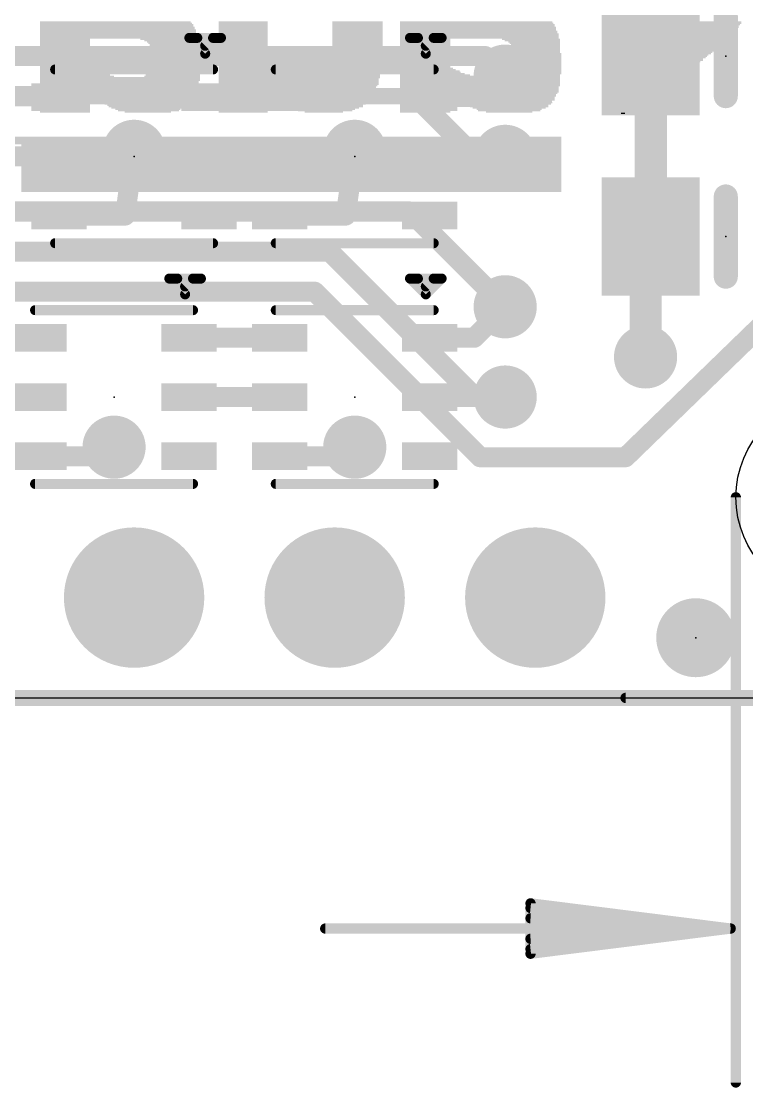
# Model space of a CAD drawing. Extents: x -6 to 62.2, y -4.9 to 32.6.
# Drawn here: x 37.94 to 47.13, y -4.94 to 8.57 of the extents above; entities that cross this region are included whole.
import ezdxf

# ---------------------------------------------------------------- set-up
doc = ezdxf.new("R2010")
doc.units = 0
for name, color, linetype in [('1', 12, 'CONTINUOUS'), ('16', 132, 'CONTINUOUS'), ('17', 110, 'CONTINUOUS'), ('18', 110, 'CONTINUOUS'), ('20', 53, 'CONTINUOUS'), ('21', 40, 'CONTINUOUS'), ('22', 6, 'CONTINUOUS'), ('23', 53, 'CONTINUOUS'), ('47', 253, 'CONTINUOUS')]:
    doc.layers.add(name, color=color, linetype=linetype)

# ---------------------------------------------------------------- blocks, each defined once
blk = doc.blocks.new('RECT')
blk.add_solid([(-0.5, -0.5), (0.5, -0.5), (-0.5, 0.5), (0.5, 0.5)])
blk = doc.blocks.new('PIE')
at = {"const_width": 0.5}
blk.add_lwpolyline([(0, -0.25, 1), (0, 0.25, 1), (0, -0.25)], format="xyb", dxfattribs=at)
blk = doc.blocks.new('ROUNDP')
at = {"const_width": 0.5}
blk.add_lwpolyline([(0, -0.25, 1), (0, 0.25, 1), (0, -0.25)], format="xyb", dxfattribs=at)
blk = doc.blocks.new('ROUNDV')
at = {"const_width": 0.5}
blk.add_lwpolyline([(0, -0.25, 1), (0, 0.25, 1), (0, -0.25)], format="xyb", dxfattribs=at)

msp = doc.modelspace()

# ---------------------------------------------------------------- linework, layer by layer
at = {"layer": '1'}
for points, const_width in [([(45.956, 10.625), (45.913, 8.128)], 0.254), ([(45.913, 8.128), (45.913, 5.842)], 0.4064), ([(44.069, 7.874), (43.803, 7.608)], 0.254), ([(38.354, 7.62), (37.018, 7.62)], 0.254), ([(38.354, 7.608), (38.354, 7.62)], 0.254), ([(38.42, 7.608), (38.354, 7.608)], 0.254), ([(40.32, 7.608), (41.214, 7.608)], 0.254), ([(43.803, 7.608), (43.114, 7.608)], 0.254), ([(39.255, 6.108), (39.37, 6.9215)], 0.254), ([(42.049, 6.108), (42.164, 6.9215)], 0.254), ([(38.42, 6.858), (37.018, 6.858)], 0.254), ([(41.214, 6.858), (40.32, 6.858)], 0.254), ([(44.069, 6.858), (43.114, 6.858)], 0.254), ([(38.42, 6.108), (39.255, 6.108)], 0.254), ([(41.214, 6.108), (42.049, 6.108)], 0.254), ([(45.913, 5.842), (45.847, 5.776)], 0.4064), ([(45.847, 5.776), (45.847, 4.318)], 0.4064), ([(44.069, 4.953), (43.676, 4.56)], 0.254), ([(37.018, 4.56), (38.166, 4.56)], 0.254), ([(41.214, 4.56), (40.066, 4.56)], 0.254), ([(43.676, 4.56), (43.114, 4.56)], 0.254), ([(38.166, 3.81), (37.018, 3.81)], 0.254), ([(40.066, 3.81), (41.214, 3.81)], 0.254), ([(44.069, 3.81), (43.114, 3.81)], 0.254), ([(39.001, 3.06), (39.116, 3.175)], 0.254), ([(42.049, 3.06), (42.164, 3.175)], 0.254), ([(38.166, 3.06), (39.001, 3.06)], 0.254), ([(41.214, 3.06), (42.049, 3.06)], 0.254), ([(0, 0), (50.8, 0)], 0.2032)]:
    msp.add_lwpolyline(points, dxfattribs=dict(at, const_width=const_width))
for points, const_width in [([(46.0146, 8.128, 1), (45.8114, 8.128)], 0.2032), ([(45.8495, 8.1291, 1), (45.9765, 8.1269)], 0.127), ([(44.1139, 7.8291, 1), (44.0241, 7.9189)], 0.127), ([(38.4175, 7.62, 1), (38.2905, 7.62)], 0.127), ([(38.354, 7.6715, 1), (38.354, 7.5445)], 0.127), ([(38.354, 7.5565, 1), (38.354, 7.6835)], 0.127), ([(38.42, 7.5445, 1), (38.42, 7.6715)], 0.127), ([(40.32, 7.6715, 1), (40.32, 7.5445)], 0.127), ([(41.214, 7.5445, 1), (41.214, 7.6715)], 0.127), ([(43.114, 7.6715, 1), (43.114, 7.5445)], 0.127), ([(43.7581, 7.6529, 1), (43.8479, 7.5631)], 0.127), ([(43.803, 7.5445, 1), (43.803, 7.6715)], 0.127), ([(38.2905, 7.608, 1), (38.4175, 7.608)], 0.127), ([(39.4329, 6.9126, 1), (39.3071, 6.9304)], 0.127), ([(42.2269, 6.9126, 1), (42.1011, 6.9304)], 0.127), ([(38.42, 6.7945, 1), (38.42, 6.9215)], 0.127), ([(40.32, 6.9215, 1), (40.32, 6.7945)], 0.127), ([(41.214, 6.7945, 1), (41.214, 6.9215)], 0.127), ([(43.114, 6.9215, 1), (43.114, 6.7945)], 0.127), ([(44.069, 6.7945, 1), (44.069, 6.9215)], 0.127), ([(38.42, 6.1715, 1), (38.42, 6.0445)], 0.127), ([(39.255, 6.0445, 1), (39.255, 6.1715)], 0.127), ([(41.214, 6.1715, 1), (41.214, 6.0445)], 0.127), ([(42.049, 6.0445, 1), (42.049, 6.1715)], 0.127), ([(39.1921, 6.1169, 1), (39.3179, 6.0991)], 0.127), ([(41.9861, 6.1169, 1), (42.1119, 6.0991)], 0.127), ([(45.9486, 5.776, 1), (45.7454, 5.776)], 0.2032), ([(45.7752, 5.8478, 1), (45.9188, 5.7042)], 0.2032), ([(45.8114, 5.842, 1), (46.0146, 5.842)], 0.2032), ([(45.9848, 5.7702, 1), (45.8412, 5.9138)], 0.2032), ([(44.1139, 4.9081, 1), (44.0241, 4.9979)], 0.127), ([(38.166, 4.4965, 1), (38.166, 4.6235)], 0.127), ([(40.066, 4.6235, 1), (40.066, 4.4965)], 0.127), ([(41.214, 4.4965, 1), (41.214, 4.6235)], 0.127), ([(43.114, 4.6235, 1), (43.114, 4.4965)], 0.127), ([(43.6311, 4.6049, 1), (43.7209, 4.5151)], 0.127), ([(43.676, 4.4965, 1), (43.676, 4.6235)], 0.127), ([(45.7454, 4.318, 1), (45.9486, 4.318)], 0.2032), ([(38.166, 3.7465, 1), (38.166, 3.8735)], 0.127), ([(40.066, 3.8735, 1), (40.066, 3.7465)], 0.127), ([(41.214, 3.7465, 1), (41.214, 3.8735)], 0.127), ([(43.114, 3.8735, 1), (43.114, 3.7465)], 0.127), ([(44.069, 3.7465, 1), (44.069, 3.8735)], 0.127), ([(39.1609, 3.1301, 1), (39.0711, 3.2199)], 0.127), ([(42.2089, 3.1301, 1), (42.1191, 3.2199)], 0.127), ([(38.166, 3.1235, 1), (38.166, 2.9965)], 0.127), ([(38.9561, 3.1049, 1), (39.0459, 3.0151)], 0.127), ([(39.001, 2.9965, 1), (39.001, 3.1235)], 0.127), ([(41.214, 3.1235, 1), (41.214, 2.9965)], 0.127), ([(42.0041, 3.1049, 1), (42.0939, 3.0151)], 0.127), ([(42.049, 2.9965, 1), (42.049, 3.1235)], 0.127)]:
    msp.add_lwpolyline(points, format="xyb", dxfattribs=dict(at, const_width=const_width))
at = {"layer": '16'}
for points, const_width in [([(10.9855, 8.128), (43.815, 8.128)], 0.254), ([(43.815, 8.128), (44.069, 7.874)], 0.254), ([(29.972, 7.62), (42.926, 7.62)], 0.2032), ([(42.926, 7.62), (43.688, 6.858)], 0.254), ([(42.164, 6.9215), (42.291, 6.731)], 0.254), ([(43.688, 6.858), (44.069, 6.858)], 0.254), ([(42.8625, 6.1595), (10.287, 6.1595)], 0.254), ([(42.8625, 6.1595), (44.069, 4.953)], 0.254), ([(41.8465, 5.6515), (10.033, 5.6515)], 0.254), ([(41.8465, 5.6515), (43.688, 3.81)], 0.254), ([(8.8265, 5.1435), (41.656, 5.1435)], 0.254), ([(41.656, 5.1435), (43.7515, 3.048)], 0.254), ([(45.593, 3.048), (47.752, 5.1435)], 0.254), ([(45.847, 4.318), (45.974, 4.191)], 0.4064), ([(43.688, 3.81), (44.069, 3.81)], 0.254), ([(39.116, 3.175), (39.116, 3.048)], 0.254), ([(42.164, 3.175), (42.164, 3.048)], 0.254), ([(43.7515, 3.048), (45.593, 3.048)], 0.254), ([(50.8, 0), (0, 0)], 0.2032)]:
    msp.add_lwpolyline(points, dxfattribs=dict(at, const_width=const_width))
for points, const_width in [([(43.8599, 8.1729, 1), (43.7701, 8.0831)], 0.127), ([(43.815, 8.0645, 1), (43.815, 8.1915)], 0.127), ([(44.0241, 7.8291, 1), (44.1139, 7.9189)], 0.127), ([(42.9709, 7.6649, 1), (42.8811, 7.5751)], 0.127), ([(42.926, 7.5692, 1), (42.926, 7.6708)], 0.1016), ([(42.2168, 6.9567, 1), (42.1112, 6.8863)], 0.127), ([(43.688, 6.9215, 1), (43.688, 6.7945)], 0.127), ([(43.6431, 6.8131, 1), (43.7329, 6.9029)], 0.127), ([(44.069, 6.7945, 1), (44.069, 6.9215)], 0.127), ([(42.2382, 6.6958, 1), (42.3438, 6.7662)], 0.127), ([(42.9074, 6.2044, 1), (42.8176, 6.1146)], 0.127), ([(42.8625, 6.096, 1), (42.8625, 6.223)], 0.127), ([(41.8914, 5.6964, 1), (41.8016, 5.6066)], 0.127), ([(41.8465, 5.588, 1), (41.8465, 5.715)], 0.127), ([(41.7009, 5.1884, 1), (41.6111, 5.0986)], 0.127), ([(41.656, 5.08, 1), (41.656, 5.207)], 0.127), ([(44.0241, 4.9081, 1), (44.1139, 4.9979)], 0.127), ([(45.9188, 4.3898, 1), (45.7752, 4.2462)], 0.2032), ([(45.9022, 4.1192, 1), (46.0458, 4.2628)], 0.2032), ([(43.688, 3.8735, 1), (43.688, 3.7465)], 0.127), ([(43.6431, 3.7651, 1), (43.7329, 3.8549)], 0.127), ([(44.069, 3.7465, 1), (44.069, 3.8735)], 0.127), ([(39.1795, 3.175, 1), (39.0525, 3.175)], 0.127), ([(42.2275, 3.175, 1), (42.1005, 3.175)], 0.127), ([(39.0525, 3.048, 1), (39.1795, 3.048)], 0.127), ([(42.1005, 3.048, 1), (42.2275, 3.048)], 0.127), ([(43.7515, 3.1115, 1), (43.7515, 2.9845)], 0.127), ([(43.7066, 3.0031, 1), (43.7964, 3.0929)], 0.127), ([(45.5488, 3.0936, 1), (45.6372, 3.0024)], 0.127), ([(45.593, 2.9845, 1), (45.593, 3.1115)], 0.127)]:
    msp.add_lwpolyline(points, format="xyb", dxfattribs=dict(at, const_width=const_width))
at = {"layer": '20'}
msp.add_line((2.54, 0), (48.26, 0), dxfattribs=at)
msp.add_circle((48.26, 2.54), 1.27, dxfattribs=at)
at = {"layer": '21'}
for points, const_width in [([(46.863, 7.62), (46.863, 8.636)], 0.3048), ([(40.17, 8.358), (40.07, 8.358)], 0.127), ([(40.07, 8.358), (40.27, 8.158)], 0.127), ([(40.47, 8.358), (40.17, 8.358)], 0.127), ([(40.27, 8.158), (40.47, 8.358)], 0.127), ([(40.37, 8.358), (40.27, 8.258)], 0.127), ([(40.47, 8.358), (40.37, 8.358)], 0.127), ([(42.964, 8.358), (42.864, 8.358)], 0.127), ([(42.864, 8.358), (43.064, 8.158)], 0.127), ([(43.264, 8.358), (42.964, 8.358)], 0.127), ([(43.064, 8.158), (43.264, 8.358)], 0.127), ([(43.164, 8.358), (43.064, 8.258)], 0.127), ([(43.264, 8.358), (43.164, 8.358)], 0.127), ([(38.37, 7.958), (40.37, 7.958)], 0.127), ([(41.164, 7.958), (43.164, 7.958)], 0.127), ([(46.863, 5.334), (46.863, 6.35)], 0.3048), ([(38.37, 5.758), (40.37, 5.758)], 0.127), ([(41.164, 5.758), (43.164, 5.758)], 0.127), ([(39.916, 5.31), (39.816, 5.31)], 0.127), ([(39.816, 5.31), (40.016, 5.11)], 0.127), ([(40.216, 5.31), (39.916, 5.31)], 0.127), ([(40.016, 5.11), (40.216, 5.31)], 0.127), ([(40.116, 5.31), (40.016, 5.21)], 0.127), ([(40.216, 5.31), (40.116, 5.31)], 0.127), ([(42.964, 5.31), (42.864, 5.31)], 0.127), ([(42.864, 5.31), (43.064, 5.11)], 0.127), ([(43.264, 5.31), (42.964, 5.31)], 0.127), ([(43.064, 5.11), (43.264, 5.31)], 0.127), ([(43.164, 5.31), (43.064, 5.21)], 0.127), ([(43.264, 5.31), (43.164, 5.31)], 0.127), ([(38.116, 4.91), (40.116, 4.91)], 0.127), ([(41.164, 4.91), (43.164, 4.91)], 0.127), ([(38.116, 2.71), (40.116, 2.71)], 0.127), ([(41.164, 2.71), (43.164, 2.71)], 0.127)]:
    msp.add_lwpolyline(points, dxfattribs=dict(at, const_width=const_width))
for points, const_width in [([(46.9392, 8.636, 1), (46.7868, 8.636)], 0.1524), ([(40.0925, 8.3805, 1), (40.0475, 8.3355)], 0.0635), ([(40.07, 8.3898, 1), (40.07, 8.3262)], 0.0635), ([(40.17, 8.3898, 1), (40.17, 8.3262)], 0.0635), ([(40.17, 8.3262, 1), (40.17, 8.3898)], 0.0635), ([(40.37, 8.3898, 1), (40.37, 8.3262)], 0.0635), ([(40.3925, 8.3355, 1), (40.3475, 8.3805)], 0.0635), ([(40.4925, 8.3355, 1), (40.4475, 8.3805)], 0.0635), ([(40.47, 8.3262, 1), (40.47, 8.3898)], 0.0635), ([(40.47, 8.3262, 1), (40.47, 8.3898)], 0.0635), ([(42.864, 8.3898, 1), (42.864, 8.3262)], 0.0635), ([(42.8865, 8.3805, 1), (42.8415, 8.3355)], 0.0635), ([(42.964, 8.3898, 1), (42.964, 8.3262)], 0.0635), ([(42.964, 8.3262, 1), (42.964, 8.3898)], 0.0635), ([(43.164, 8.3898, 1), (43.164, 8.3262)], 0.0635), ([(43.1865, 8.3355, 1), (43.1415, 8.3805)], 0.0635), ([(43.2865, 8.3355, 1), (43.2415, 8.3805)], 0.0635), ([(43.264, 8.3262, 1), (43.264, 8.3898)], 0.0635), ([(43.264, 8.3262, 1), (43.264, 8.3898)], 0.0635), ([(40.2475, 8.2805, 1), (40.2925, 8.2355)], 0.0635), ([(43.0415, 8.2805, 1), (43.0865, 8.2355)], 0.0635), ([(40.2475, 8.1805, 1), (40.2925, 8.1355)], 0.0635), ([(40.2475, 8.1355, 1), (40.2925, 8.1805)], 0.0635), ([(43.0415, 8.1805, 1), (43.0865, 8.1355)], 0.0635), ([(43.0415, 8.1355, 1), (43.0865, 8.1805)], 0.0635), ([(38.37, 7.9897, 1), (38.37, 7.9263)], 0.0635), ([(40.37, 7.9263, 1), (40.37, 7.9897)], 0.0635), ([(41.164, 7.9897, 1), (41.164, 7.9263)], 0.0635), ([(43.164, 7.9263, 1), (43.164, 7.9897)], 0.0635), ([(46.7868, 7.62, 1), (46.9392, 7.62)], 0.1524), ([(46.9392, 6.35, 1), (46.7868, 6.35)], 0.1524), ([(38.37, 5.7897, 1), (38.37, 5.7263)], 0.0635), ([(40.37, 5.7263, 1), (40.37, 5.7897)], 0.0635), ([(41.164, 5.7897, 1), (41.164, 5.7263)], 0.0635), ([(43.164, 5.7263, 1), (43.164, 5.7897)], 0.0635), ([(46.7868, 5.334, 1), (46.9392, 5.334)], 0.1524), ([(39.8385, 5.3325, 1), (39.7935, 5.2875)], 0.0635), ([(39.816, 5.3418, 1), (39.816, 5.2783)], 0.0635), ([(39.916, 5.3418, 1), (39.916, 5.2783)], 0.0635), ([(39.916, 5.2783, 1), (39.916, 5.3418)], 0.0635), ([(40.116, 5.3418, 1), (40.116, 5.2783)], 0.0635), ([(40.1385, 5.2875, 1), (40.0935, 5.3325)], 0.0635), ([(40.2385, 5.2875, 1), (40.1935, 5.3325)], 0.0635), ([(40.216, 5.2783, 1), (40.216, 5.3418)], 0.0635), ([(40.216, 5.2783, 1), (40.216, 5.3418)], 0.0635), ([(42.8865, 5.3325, 1), (42.8415, 5.2875)], 0.0635), ([(42.864, 5.3418, 1), (42.864, 5.2783)], 0.0635), ([(42.964, 5.3418, 1), (42.964, 5.2783)], 0.0635), ([(42.964, 5.2783, 1), (42.964, 5.3418)], 0.0635), ([(43.164, 5.3418, 1), (43.164, 5.2783)], 0.0635), ([(43.1865, 5.2875, 1), (43.1415, 5.3325)], 0.0635), ([(43.2865, 5.2875, 1), (43.2415, 5.3325)], 0.0635), ([(43.264, 5.2783, 1), (43.264, 5.3418)], 0.0635), ([(43.264, 5.2783, 1), (43.264, 5.3418)], 0.0635), ([(39.9935, 5.2325, 1), (40.0385, 5.1875)], 0.0635), ([(39.9935, 5.1325, 1), (40.0385, 5.0875)], 0.0635), ([(39.9935, 5.0875, 1), (40.0385, 5.1325)], 0.0635), ([(43.0415, 5.2325, 1), (43.0865, 5.1875)], 0.0635), ([(43.0415, 5.1325, 1), (43.0865, 5.0875)], 0.0635), ([(43.0415, 5.0875, 1), (43.0865, 5.1325)], 0.0635), ([(38.116, 4.9417, 1), (38.116, 4.8783)], 0.0635), ([(40.116, 4.8783, 1), (40.116, 4.9417)], 0.0635), ([(41.164, 4.9417, 1), (41.164, 4.8783)], 0.0635), ([(43.164, 4.8783, 1), (43.164, 4.9417)], 0.0635), ([(38.116, 2.7418, 1), (38.116, 2.6782)], 0.0635), ([(40.116, 2.6782, 1), (40.116, 2.7418)], 0.0635), ([(41.164, 2.7418, 1), (41.164, 2.6782)], 0.0635), ([(43.164, 2.6782, 1), (43.164, 2.7418)], 0.0635)]:
    msp.add_lwpolyline(points, format="xyb", dxfattribs=dict(at, const_width=const_width))
at = {"layer": '23'}
for p in [(46.863, 8.128), (39.37, 6.858), (42.164, 6.858), (46.863, 5.842), (39.116, 3.81), (42.164, 3.81), (46.482, 0.762)]:
    msp.add_point(p, dxfattribs=at)
at = {"layer": '47', "const_width": 0.13}
for points in [[(46.99, 2.54), (46.99, -4.871)], [(45.593, 0), (62.148, 0)], [(46.925, -2.921), (44.39, -2.6018)], [(44.39, -2.6018), (44.39, -3.2402)], [(46.925, -2.921), (44.39, -2.661)], [(46.925, -2.921), (44.39, -2.791)], [(46.925, -2.921), (41.79, -2.921)], [(44.39, -3.2402), (46.925, -2.921)], [(44.39, -3.051), (46.925, -2.921)], [(44.39, -3.181), (46.925, -2.921)]]:
    msp.add_lwpolyline(points, dxfattribs=at)
at = {"layer": '47', "const_width": 0.065}
for points in [[(47.0225, 2.54, 1), (46.9575, 2.54)], [(45.593, 0.0325, 1), (45.593, -0.0325)], [(44.3941, -2.5695, 1), (44.3859, -2.634)], [(44.4225, -2.6018, 1), (44.3575, -2.6018)], [(44.3933, -2.6287, 1), (44.3867, -2.6933)], [(44.3917, -2.7585, 1), (44.3883, -2.8235)], [(41.79, -2.8885, 1), (41.79, -2.9535)], [(46.9291, -2.9532, 1), (46.9209, -2.8888)], [(46.9209, -2.9532, 1), (46.9291, -2.8888)], [(46.9283, -2.9533, 1), (46.9217, -2.8887)], [(46.9217, -2.9533, 1), (46.9283, -2.8887)], [(46.9233, -2.9535, 1), (46.9267, -2.8885)], [(46.9267, -2.9535, 1), (46.9233, -2.8885)], [(46.925, -2.9535, 1), (46.925, -2.8885)], [(44.3883, -3.0185, 1), (44.3917, -3.0835)], [(44.3867, -3.1487, 1), (44.3933, -3.2133)], [(44.3859, -3.208, 1), (44.3941, -3.2725)], [(44.3575, -3.2402, 1), (44.4225, -3.2402)], [(46.9575, -4.871, 1), (47.0225, -4.871)]]:
    msp.add_lwpolyline(points, format="xyb", dxfattribs=at)

# ---------------------------------------------------------------- block references
at = {"layer": '1', "xscale": 1.24, "yscale": 1.5, "rotation": 180}
for p in [(45.913, 8.128), (45.913, 5.842)]:
    msp.add_blockref('RECT', p, dxfattribs=at)
at = {"layer": '1', "xscale": 0.7, "yscale": 0.35}
for p in [(38.42, 7.608), (40.32, 7.608), (41.214, 7.608), (43.114, 7.608), (38.42, 6.858), (40.32, 6.858), (41.214, 6.858), (43.114, 6.858), (38.42, 6.108), (40.32, 6.108), (41.214, 6.108), (43.114, 6.108), (38.166, 4.56), (40.066, 4.56), (41.214, 4.56), (43.114, 4.56), (38.166, 3.81), (40.066, 3.81), (41.214, 3.81), (43.114, 3.81), (38.166, 3.06), (40.066, 3.06), (41.214, 3.06), (43.114, 3.06)]:
    msp.add_blockref('RECT', p, dxfattribs=at)
at = {"layer": '1'}
msp.add_blockref('PIE', (46.482, 0.762), dxfattribs=at)
at = {"layer": '17', "xscale": 1.778, "yscale": 1.778}
for p in [(39.37, 1.27), (39.37, 1.27), (41.91, 1.27), (41.91, 1.27), (44.45, 1.27), (44.45, 1.27)]:
    msp.add_blockref('ROUNDP', p, dxfattribs=at)
at = {"layer": '18', "xscale": 0.8001, "yscale": 0.8001}
for p in [(44.069, 7.874), (44.069, 7.874), (39.37, 6.9215), (39.37, 6.9215), (42.164, 6.9215), (42.164, 6.9215), (44.069, 6.858), (44.069, 6.858), (44.069, 4.953), (44.069, 4.953), (45.847, 4.318), (45.847, 4.318), (44.069, 3.81), (44.069, 3.81), (39.116, 3.175), (39.116, 3.175), (42.164, 3.175), (42.164, 3.175)]:
    msp.add_blockref('ROUNDV', p, dxfattribs=at)
at = {"layer": '22', "rotation": 180}
for p, xscale, yscale in [((39.132, 8.5593), 1.911, 0.0168), ((39.1404, 8.5425), 1.9278, 0.0168), ((39.1488, 8.5258), 1.9446, 0.0167), ((39.1488, 8.509), 1.9446, 0.0168), ((40.7497, 8.5593), 0.6203, 0.0168), ((40.7497, 8.5425), 0.6203, 0.0168), ((40.7497, 8.5258), 0.6203, 0.0167), ((40.7497, 8.509), 0.6203, 0.0168), ((42.1998, 8.5593), 0.637, 0.0168), ((42.1998, 8.5425), 0.637, 0.0168), ((42.1998, 8.5258), 0.637, 0.0167), ((42.1998, 8.509), 0.637, 0.0168), ((43.7002, 8.5593), 1.9278, 0.0168), ((43.7086, 8.5425), 1.9446, 0.0168), ((43.717, 8.5258), 1.9613, 0.0167), ((43.717, 8.509), 1.9613, 0.0168), ((46.1813, 8.5593), 1.7602, 0.0168), ((46.1813, 8.5425), 1.7602, 0.0168), ((46.1729, 8.5258), 1.7434, 0.0167), ((46.1645, 8.509), 1.7266, 0.0168), ((39.1656, 8.4587), 1.9781, 0.0168), ((39.1656, 8.442), 1.9781, 0.0167), ((39.1656, 8.4252), 1.9781, 0.0168), ((39.174, 8.4084), 1.9949, 0.0168), ((39.174, 8.3917), 1.9949, 0.0167), ((39.174, 8.3749), 1.9949, 0.0168), ((39.1572, 8.4923), 1.9613, 0.0167), ((39.1572, 8.4755), 1.9613, 0.0168), ((40.7497, 8.4923), 0.6203, 0.0167), ((40.7497, 8.4755), 0.6203, 0.0168), ((40.7497, 8.4587), 0.6203, 0.0168), ((40.7497, 8.442), 0.6203, 0.0167), ((40.7497, 8.4252), 0.6203, 0.0168), ((40.7497, 8.4084), 0.6203, 0.0168), ((40.7497, 8.3917), 0.6203, 0.0167), ((40.7497, 8.3749), 0.6203, 0.0168), ((42.1998, 8.4923), 0.637, 0.0167), ((42.1998, 8.4755), 0.637, 0.0168), ((42.1998, 8.4587), 0.637, 0.0168), ((42.1998, 8.442), 0.637, 0.0167), ((42.1998, 8.4252), 0.637, 0.0168), ((42.1998, 8.4084), 0.637, 0.0168), ((42.1998, 8.3917), 0.637, 0.0167), ((42.1998, 8.3749), 0.637, 0.0168), ((43.7253, 8.4923), 1.9781, 0.0167), ((43.7253, 8.4755), 1.9781, 0.0168), ((43.7253, 8.4587), 1.9781, 0.0168), ((43.7421, 8.4084), 2.0116, 0.0168), ((43.7421, 8.3917), 2.0116, 0.0167), ((43.7421, 8.3749), 2.0116, 0.0168), ((43.7338, 8.442), 1.9949, 0.0167), ((43.7338, 8.4252), 1.9949, 0.0168), ((46.1645, 8.4923), 1.7266, 0.0167), ((46.1562, 8.4755), 1.7099, 0.0168), ((46.1478, 8.4587), 1.6931, 0.0168), ((46.1394, 8.442), 1.6764, 0.0167), ((46.1394, 8.4252), 1.6764, 0.0168), ((46.131, 8.4084), 1.6596, 0.0168), ((46.1143, 8.3917), 1.6261, 0.0167), ((46.1143, 8.3749), 1.6261, 0.0168), ((39.174, 8.3581), 1.9949, 0.0168), ((38.495, 8.3414), 0.637, 0.0167), ((38.495, 8.3246), 0.637, 0.0168), ((38.495, 8.3079), 0.637, 0.0167), ((38.495, 8.2911), 0.637, 0.0168), ((38.495, 8.2743), 0.637, 0.0168), ((38.495, 8.2576), 0.637, 0.0167), ((38.495, 8.2408), 0.637, 0.0168), ((39.8193, 8.3414), 0.7376, 0.0167), ((39.8445, 8.3246), 0.6873, 0.0168), ((39.8612, 8.3079), 0.6538, 0.0167), ((39.8696, 8.2911), 0.637, 0.0168), ((39.8864, 8.2743), 0.637, 0.0168), ((39.8864, 8.2576), 0.637, 0.0167), ((39.8948, 8.2408), 0.6203, 0.0168), ((40.7497, 8.3581), 0.6203, 0.0168), ((40.7497, 8.3414), 0.6203, 0.0167), ((40.7497, 8.3246), 0.6203, 0.0168), ((40.7497, 8.3079), 0.6203, 0.0167), ((40.7497, 8.2911), 0.6203, 0.0168), ((40.7497, 8.2743), 0.6203, 0.0168), ((40.7497, 8.2576), 0.6203, 0.0167), ((40.7497, 8.2408), 0.6203, 0.0168), ((42.1998, 8.3581), 0.637, 0.0168), ((42.1998, 8.3414), 0.637, 0.0167), ((42.1998, 8.3246), 0.637, 0.0168), ((42.1998, 8.3079), 0.637, 0.0167), ((42.1998, 8.2911), 0.637, 0.0168), ((42.1998, 8.2743), 0.637, 0.0168), ((42.1998, 8.2576), 0.637, 0.0167), ((42.1998, 8.2408), 0.637, 0.0168), ((43.7421, 8.3581), 2.0116, 0.0168), ((43.0548, 8.3414), 0.637, 0.0167), ((43.0548, 8.3246), 0.637, 0.0168), ((43.0548, 8.3079), 0.637, 0.0167), ((43.0548, 8.2911), 0.637, 0.0168), ((43.0548, 8.2743), 0.637, 0.0168), ((43.0548, 8.2576), 0.637, 0.0167), ((43.0548, 8.2408), 0.637, 0.0168), ((44.3959, 8.3414), 0.7376, 0.0167), ((44.4126, 8.3246), 0.7041, 0.0168), ((44.4378, 8.3079), 0.6538, 0.0167), ((44.4462, 8.2911), 0.637, 0.0168), ((44.4546, 8.2743), 0.6203, 0.0168), ((44.4546, 8.2576), 0.6203, 0.0167), ((44.4629, 8.2408), 0.6035, 0.0168), ((46.1059, 8.3581), 1.6093, 0.0168), ((46.0975, 8.3414), 1.5925, 0.0167), ((46.0891, 8.3246), 1.5758, 0.0168), ((46.0807, 8.3079), 1.559, 0.0167), ((46.0472, 8.2576), 1.4919, 0.0167), ((46.0388, 8.2408), 1.4752, 0.0168), ((46.064, 8.2911), 1.5255, 0.0168), ((46.064, 8.2743), 1.5255, 0.0168), ((38.495, 8.224), 0.637, 0.0168), ((38.495, 8.2073), 0.637, 0.0167), ((38.495, 8.1905), 0.637, 0.0168), ((38.495, 8.1737), 0.637, 0.0168), ((38.495, 8.157), 0.637, 0.0167), ((38.495, 8.1402), 0.637, 0.0168), ((38.495, 8.1234), 0.637, 0.0168), ((38.495, 8.1067), 0.637, 0.0167), ((39.8948, 8.224), 0.6203, 0.0168), ((39.8948, 8.2073), 0.6203, 0.0167), ((39.9032, 8.1905), 0.6035, 0.0168), ((39.9032, 8.1737), 0.6035, 0.0168), ((39.9032, 8.157), 0.6035, 0.0167), ((39.9032, 8.1402), 0.6035, 0.0168), ((39.9032, 8.1234), 0.6035, 0.0168), ((39.9032, 8.1067), 0.6035, 0.0167), ((40.7497, 8.224), 0.6203, 0.0168), ((40.7497, 8.2073), 0.6203, 0.0167), ((40.7497, 8.1905), 0.6203, 0.0168), ((40.7497, 8.1737), 0.6203, 0.0168), ((40.7497, 8.157), 0.6203, 0.0167), ((40.7497, 8.1402), 0.6203, 0.0168), ((40.7497, 8.1234), 0.6203, 0.0168), ((40.7497, 8.1067), 0.6203, 0.0167), ((42.1998, 8.224), 0.637, 0.0168), ((42.1998, 8.2073), 0.637, 0.0167), ((42.1998, 8.1905), 0.637, 0.0168), ((42.1998, 8.1737), 0.637, 0.0168), ((42.1998, 8.157), 0.637, 0.0167), ((42.1998, 8.1402), 0.637, 0.0168), ((42.1998, 8.1234), 0.637, 0.0168), ((42.1998, 8.1067), 0.637, 0.0167), ((43.0548, 8.224), 0.637, 0.0168), ((43.0548, 8.2073), 0.637, 0.0167), ((43.0548, 8.1905), 0.637, 0.0168), ((43.0548, 8.1737), 0.637, 0.0168), ((43.0548, 8.157), 0.637, 0.0167), ((43.0548, 8.1402), 0.637, 0.0168), ((43.0548, 8.1234), 0.637, 0.0168), ((43.0548, 8.1067), 0.637, 0.0167), ((44.4629, 8.224), 0.6035, 0.0168), ((44.4629, 8.2073), 0.6035, 0.0167), ((44.4629, 8.1905), 0.6035, 0.0168), ((44.4629, 8.1737), 0.6035, 0.0168), ((44.4714, 8.157), 0.6203, 0.0167), ((44.4714, 8.1402), 0.6203, 0.0168), ((44.4714, 8.1234), 0.6203, 0.0168), ((44.4714, 8.1067), 0.6203, 0.0167), ((46.0388, 8.224), 1.4752, 0.0168), ((45.9969, 8.1737), 1.3914, 0.0168), ((45.9885, 8.157), 1.3746, 0.0167), ((45.955, 8.1067), 1.3075, 0.0167), ((46.0221, 8.2073), 1.4417, 0.0167), ((46.0137, 8.1905), 1.4249, 0.0168), ((45.9718, 8.1402), 1.3411, 0.0168), ((45.9634, 8.1234), 1.3243, 0.0168), ((38.495, 8.0899), 0.637, 0.0168), ((38.495, 8.0732), 0.637, 0.0167), ((38.495, 8.0564), 0.637, 0.0168), ((38.495, 8.0396), 0.637, 0.0168), ((38.495, 8.0229), 0.637, 0.0167), ((38.495, 8.0061), 0.637, 0.0168), ((38.495, 7.9893), 0.637, 0.0168), ((38.5034, 7.9726), 0.6537, 0.0167), ((39.8948, 7.9893), 0.6203, 0.0168), ((39.8948, 7.9726), 0.6203, 0.0167), ((39.9032, 8.0899), 0.6035, 0.0168), ((39.9032, 8.0732), 0.6035, 0.0167), ((39.9032, 8.0564), 0.6035, 0.0168), ((39.9032, 8.0396), 0.6035, 0.0168), ((39.9032, 8.0229), 0.6035, 0.0167), ((39.9032, 8.0061), 0.6035, 0.0168), ((40.7497, 8.0899), 0.6203, 0.0168), ((40.7497, 8.0732), 0.6203, 0.0167), ((40.7497, 8.0564), 0.6203, 0.0168), ((40.7497, 8.0396), 0.6203, 0.0168), ((40.7497, 8.0229), 0.6203, 0.0167), ((40.7665, 8.0061), 0.6538, 0.0168), ((40.8, 7.9726), 0.7208, 0.0167), ((40.7917, 7.9893), 0.7041, 0.0168), ((42.1495, 7.9726), 0.6706, 0.0167), ((42.1663, 8.0061), 0.6706, 0.0168), ((42.1663, 7.9893), 0.6706, 0.0168), ((42.1747, 8.0564), 0.6538, 0.0168), ((42.1747, 8.0396), 0.6538, 0.0168), ((42.1747, 8.0229), 0.6538, 0.0167), ((42.1831, 8.0899), 0.6371, 0.0168), ((42.1831, 8.0732), 0.6371, 0.0167), ((43.0548, 8.0899), 0.637, 0.0168), ((43.0548, 8.0732), 0.637, 0.0167), ((43.0548, 8.0564), 0.637, 0.0168), ((43.0548, 8.0396), 0.637, 0.0168), ((43.0548, 8.0229), 0.637, 0.0167), ((43.0548, 8.0061), 0.637, 0.0168), ((43.0548, 7.9893), 0.637, 0.0168), ((43.0716, 7.9726), 0.6705, 0.0167), ((44.4714, 8.0899), 0.6203, 0.0168), ((44.4714, 8.0732), 0.6203, 0.0167), ((44.4714, 8.0564), 0.6203, 0.0168), ((44.4714, 8.0396), 0.6203, 0.0168), ((44.4714, 8.0229), 0.6203, 0.0167), ((44.4714, 8.0061), 0.6203, 0.0168), ((44.4714, 7.9893), 0.6203, 0.0168), ((44.4714, 7.9726), 0.6203, 0.0167), ((45.9382, 8.0899), 1.274, 0.0168), ((45.9382, 8.0732), 1.274, 0.0167), ((45.9047, 8.0396), 1.207, 0.0168), ((45.8963, 8.0229), 1.1902, 0.0167), ((45.8879, 8.0061), 1.1734, 0.0168), ((45.9215, 8.0564), 1.2405, 0.0168), ((45.8712, 7.9893), 1.1399, 0.0168), ((45.8628, 7.9726), 1.1231, 0.0167), ((38.5453, 7.939), 0.7376, 0.0168), ((38.5537, 7.9223), 0.7543, 0.0167), ((38.5788, 7.9055), 0.8046, 0.0168), ((38.6207, 7.8888), 0.8884, 0.0167), ((38.6459, 7.872), 0.9387, 0.0168), ((39.1907, 7.8552), 2.0284, 0.0168), ((39.1907, 7.8385), 2.0284, 0.0167), ((38.5202, 7.9558), 0.6873, 0.0168), ((39.8529, 7.872), 0.7041, 0.0168), ((39.8613, 7.8888), 0.6873, 0.0167), ((39.878, 7.9055), 0.6538, 0.0168), ((39.8864, 7.939), 0.637, 0.0168), ((39.8864, 7.9223), 0.637, 0.0167), ((39.8948, 7.9558), 0.6203, 0.0168), ((41.4622, 7.9223), 2.0452, 0.0167), ((41.4622, 7.9055), 2.0452, 0.0168), ((41.4622, 7.8888), 2.0452, 0.0167), ((41.4622, 7.872), 2.0452, 0.0168), ((41.4622, 7.8552), 2.0452, 0.0168), ((41.4538, 7.8385), 2.0284, 0.0167), ((40.8336, 7.9558), 0.7879, 0.0168), ((40.8755, 7.939), 0.8717, 0.0168), ((42.1076, 7.939), 0.7544, 0.0168), ((42.1412, 7.9558), 0.6873, 0.0168), ((43.0883, 7.9558), 0.704, 0.0168), ((43.1219, 7.9223), 0.7711, 0.0167), ((43.147, 7.9055), 0.8214, 0.0168), ((43.7505, 7.8552), 2.0284, 0.0168), ((43.7505, 7.8385), 2.0284, 0.0167), ((43.1135, 7.939), 0.7543, 0.0168), ((43.1806, 7.8888), 0.8885, 0.0167), ((43.2141, 7.872), 0.9555, 0.0168), ((44.4126, 7.872), 0.7041, 0.0168), ((44.4294, 7.8888), 0.6706, 0.0167), ((44.4546, 7.9055), 0.6538, 0.0168), ((44.4629, 7.939), 0.6371, 0.0168), ((44.4629, 7.9223), 0.6371, 0.0167), ((44.4714, 7.9558), 0.6203, 0.0168), ((45.846, 7.9558), 1.0896, 0.0168), ((45.8376, 7.939), 1.0728, 0.0168), ((45.8125, 7.9055), 1.0226, 0.0168), ((45.8041, 7.8888), 1.0058, 0.0167), ((45.7957, 7.872), 0.989, 0.0168), ((45.8293, 7.9223), 1.0561, 0.0167), ((45.779, 7.8552), 0.9555, 0.0168), ((45.7706, 7.8385), 0.9387, 0.0167), ((39.1907, 7.8217), 2.0284, 0.0168), ((39.1823, 7.8049), 2.0116, 0.0168), ((39.1823, 7.7882), 2.0116, 0.0167), ((39.1823, 7.7714), 2.0116, 0.0168), ((39.1823, 7.7546), 2.0116, 0.0168), ((39.174, 7.7379), 1.9949, 0.0167), ((39.174, 7.7211), 1.9949, 0.0168), ((39.174, 7.7043), 1.9949, 0.0168), ((41.437, 7.7379), 1.9949, 0.0167), ((41.437, 7.7211), 1.9949, 0.0168), ((41.437, 7.7043), 1.9949, 0.0168), ((41.4538, 7.8217), 2.0284, 0.0168), ((41.4538, 7.8049), 2.0284, 0.0168), ((41.4538, 7.7882), 2.0284, 0.0167), ((41.4538, 7.7714), 2.0284, 0.0168), ((41.4455, 7.7546), 2.0117, 0.0168), ((43.7505, 7.8217), 2.0284, 0.0168), ((43.7505, 7.8049), 2.0284, 0.0168), ((43.7505, 7.7882), 2.0284, 0.0167), ((43.7505, 7.7714), 2.0284, 0.0168), ((43.7505, 7.7546), 2.0284, 0.0168), ((43.7421, 7.7379), 2.0116, 0.0167), ((43.7421, 7.7211), 2.0116, 0.0168), ((43.7421, 7.7043), 2.0116, 0.0168), ((45.7622, 7.8217), 0.922, 0.0168), ((45.7454, 7.8049), 0.8884, 0.0168), ((45.7371, 7.7882), 0.8717, 0.0167), ((45.7119, 7.7546), 0.8214, 0.0168), ((45.7287, 7.7714), 0.8549, 0.0168), ((45.6952, 7.7379), 0.7879, 0.0167), ((45.6952, 7.7211), 0.7879, 0.0168), ((45.6784, 7.7043), 0.7543, 0.0168), ((39.174, 7.6876), 1.9949, 0.0167), ((39.1656, 7.6708), 1.9781, 0.0168), ((38.495, 7.6541), 0.637, 0.0167), ((38.495, 7.6373), 0.637, 0.0168), ((38.495, 7.6205), 0.637, 0.0168), ((38.495, 7.6038), 0.637, 0.0167), ((38.495, 7.587), 0.637, 0.0168), ((38.495, 7.5702), 0.637, 0.0168), ((39.4924, 7.6541), 1.3244, 0.0167), ((39.4924, 7.6373), 1.3244, 0.0168), ((39.5008, 7.6205), 1.274, 0.0168), ((39.5008, 7.6038), 1.2406, 0.0167), ((39.5092, 7.587), 1.2238, 0.0168), ((39.526, 7.5702), 1.1903, 0.0168), ((40.7497, 7.6876), 0.6203, 0.0167), ((40.7497, 7.6708), 0.6203, 0.0168), ((40.7497, 7.6541), 0.6203, 0.0167), ((40.7497, 7.6373), 0.6203, 0.0168), ((40.7497, 7.6205), 0.6203, 0.0168), ((40.7497, 7.6038), 0.6203, 0.0167), ((40.7497, 7.587), 0.6203, 0.0168), ((40.7497, 7.5702), 0.6203, 0.0168), ((41.7555, 7.6876), 1.3579, 0.0167), ((41.7555, 7.6708), 1.3243, 0.0168), ((41.764, 7.6541), 1.3075, 0.0167), ((41.7724, 7.6373), 1.2573, 0.0168), ((41.7723, 7.6205), 1.2238, 0.0168), ((41.7808, 7.6038), 1.1735, 0.0167), ((41.7808, 7.587), 1.1735, 0.0168), ((41.7891, 7.5702), 1.1232, 0.0168), ((43.7421, 7.6876), 2.0116, 0.0167), ((43.7421, 7.6708), 2.0116, 0.0168), ((43.0548, 7.6541), 0.637, 0.0167), ((43.0548, 7.6373), 0.637, 0.0168), ((43.0548, 7.6205), 0.637, 0.0168), ((43.0548, 7.6038), 0.637, 0.0167), ((43.0548, 7.587), 0.637, 0.0168), ((43.0548, 7.5702), 0.637, 0.0168), ((44.069, 7.6541), 1.3244, 0.0167), ((44.0606, 7.6373), 1.3076, 0.0168), ((44.0774, 7.6205), 1.2741, 0.0168), ((44.0774, 7.6038), 1.2405, 0.0167), ((44.0858, 7.587), 1.2237, 0.0168), ((44.1025, 7.5702), 1.1902, 0.0168), ((45.6029, 7.6038), 0.6035, 0.0167), ((45.6029, 7.587), 0.6035, 0.0168), ((45.67, 7.6876), 0.7376, 0.0167), ((45.6616, 7.6708), 0.7208, 0.0168), ((45.6365, 7.6373), 0.6705, 0.0168), ((45.6197, 7.6205), 0.637, 0.0168), ((45.6449, 7.6541), 0.6873, 0.0167), ((45.5945, 7.5702), 0.5532, 0.0168), ((38.495, 7.5535), 0.637, 0.0167), ((38.495, 7.5367), 0.637, 0.0168), ((38.495, 7.5199), 0.637, 0.0168), ((38.495, 7.5032), 0.637, 0.0167), ((38.495, 7.4864), 0.637, 0.0168), ((38.495, 7.4697), 0.637, 0.0167), ((38.495, 7.4529), 0.637, 0.0168), ((38.495, 7.4361), 0.637, 0.0168), ((38.495, 7.4194), 0.637, 0.0167), ((39.5344, 7.5535), 1.1399, 0.0167), ((39.526, 7.5367), 1.1231, 0.0168), ((39.5344, 7.5199), 1.0729, 0.0168), ((39.5427, 7.5032), 1.0226, 0.0167), ((39.5428, 7.4864), 0.9891, 0.0168), ((39.5427, 7.4697), 0.922, 0.0167), ((39.5427, 7.4529), 0.8214, 0.0168), ((39.5511, 7.4361), 0.7712, 0.0168), ((39.5427, 7.4194), 0.5868, 0.0167), ((40.7497, 7.5535), 0.6203, 0.0167), ((40.7497, 7.5367), 0.6203, 0.0168), ((40.7497, 7.5199), 0.6203, 0.0168), ((40.7497, 7.5032), 0.6203, 0.0167), ((40.7497, 7.4864), 0.6203, 0.0168), ((40.7497, 7.4697), 0.6203, 0.0167), ((40.7497, 7.4529), 0.6203, 0.0168), ((40.7497, 7.4361), 0.6203, 0.0168), ((40.7497, 7.4194), 0.6203, 0.0167), ((41.7891, 7.5535), 1.0896, 0.0167), ((41.7891, 7.5367), 1.0562, 0.0168), ((41.7975, 7.5199), 1.0058, 0.0168), ((41.7975, 7.5032), 0.9388, 0.0167), ((41.8058, 7.4864), 0.9221, 0.0168), ((41.7975, 7.4697), 0.8382, 0.0167), ((41.7891, 7.4529), 0.7544, 0.0168), ((41.7891, 7.4361), 0.6874, 0.0168), ((41.7724, 7.4194), 0.4861, 0.0167), ((43.0548, 7.5535), 0.637, 0.0167), ((43.0548, 7.5367), 0.637, 0.0168), ((43.0548, 7.5199), 0.637, 0.0168), ((43.0548, 7.5032), 0.637, 0.0167), ((43.0548, 7.4864), 0.637, 0.0168), ((43.0548, 7.4697), 0.637, 0.0167), ((43.0548, 7.4529), 0.637, 0.0168), ((43.0548, 7.4361), 0.637, 0.0168), ((43.0548, 7.4194), 0.637, 0.0167), ((44.0941, 7.5535), 1.1399, 0.0167), ((44.1025, 7.5367), 1.1232, 0.0168), ((44.111, 7.5199), 1.0729, 0.0168), ((44.1109, 7.5032), 1.0058, 0.0167), ((44.1193, 7.4864), 0.989, 0.0168), ((44.1193, 7.4697), 0.922, 0.0167), ((44.1193, 7.4529), 0.8214, 0.0168), ((44.1193, 7.4361), 0.7879, 0.0168), ((44.1193, 7.4194), 0.5868, 0.0167), ((45.5862, 7.5535), 0.5365, 0.0167), ((45.5862, 7.5367), 0.5029, 0.0168), ((45.5694, 7.5199), 0.4694, 0.0168), ((45.5694, 7.5032), 0.4359, 0.0167), ((45.5526, 7.4864), 0.4024, 0.0168), ((45.561, 7.4697), 0.352, 0.0167), ((45.5526, 7.4529), 0.3018, 0.0168), ((45.5526, 7.4361), 0.2682, 0.0168), ((45.5526, 7.4194), 0.2012, 0.0167), ((45.561, 7.4026), 0.0503, 0.0168), ((37.7825, 7.1008), 13.998, 0.0168), ((37.7825, 7.0841), 13.998, 0.0167), ((37.7825, 7.0673), 13.998, 0.0168), ((37.7825, 7.0506), 13.998, 0.0167), ((37.7825, 7.0338), 13.998, 0.0168), ((37.7825, 7.017), 13.998, 0.0168), ((41.3617, 7.0003), 6.8397, 0.0167), ((41.3617, 6.9835), 6.8397, 0.0168), ((41.3617, 6.9667), 6.8397, 0.0168), ((41.3617, 6.95), 6.8397, 0.0167), ((41.3617, 6.9332), 6.8397, 0.0168), ((41.3617, 6.9164), 6.8397, 0.0168), ((41.3617, 6.8997), 6.8397, 0.0167), ((41.3617, 6.8829), 6.8397, 0.0168), ((41.3617, 6.8661), 6.8397, 0.0168), ((41.3617, 6.8494), 6.8397, 0.0167), ((41.3617, 6.8326), 6.8397, 0.0168), ((41.3617, 6.8159), 6.8397, 0.0167), ((41.3617, 6.7991), 6.8397, 0.0168), ((41.3617, 6.7823), 6.8397, 0.0168), ((41.3617, 6.7656), 6.8397, 0.0167), ((41.3617, 6.7488), 6.8397, 0.0168), ((41.3617, 6.732), 6.8397, 0.0168), ((41.3617, 6.7153), 6.8397, 0.0167), ((41.3617, 6.6985), 6.8397, 0.0168), ((41.3617, 6.6817), 6.8397, 0.0168), ((41.3617, 6.665), 6.8397, 0.0167), ((41.3617, 6.6482), 6.8397, 0.0168), ((41.3617, 6.6315), 6.8397, 0.0167), ((41.3617, 6.6147), 6.8397, 0.0168), ((41.3617, 6.5979), 6.8397, 0.0168), ((41.3617, 6.5812), 6.8397, 0.0167), ((41.3617, 6.5644), 6.8397, 0.0168), ((41.3617, 6.5476), 6.8397, 0.0168), ((41.3617, 6.5309), 6.8397, 0.0167), ((41.3617, 6.5141), 6.8397, 0.0168), ((41.3617, 6.4973), 6.8397, 0.0168), ((41.3617, 6.4806), 6.8397, 0.0167), ((41.3617, 6.4638), 6.8397, 0.0168), ((41.3617, 6.447), 6.8397, 0.0168), ((41.3617, 6.4303), 6.8397, 0.0167), ((41.3617, 6.4135), 6.8397, 0.0168)]:
    msp.add_blockref('RECT', p, dxfattribs=dict(at, xscale=xscale, yscale=yscale))

doc.saveas('drawing.dxf')
